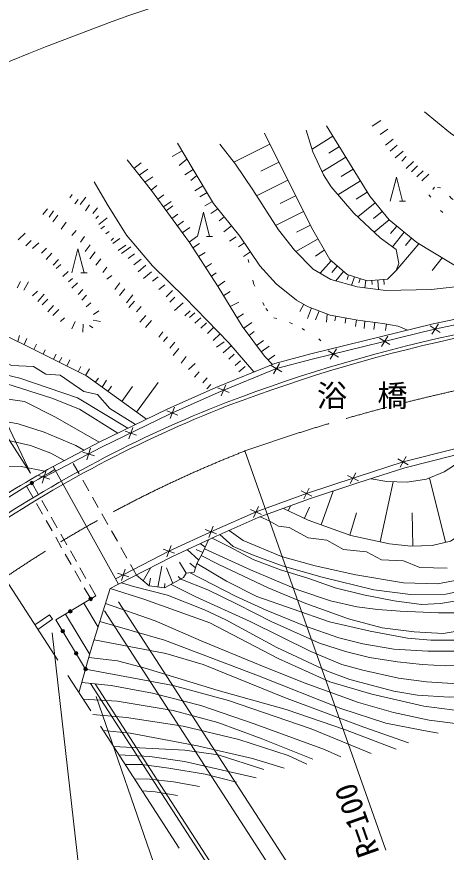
# Model space of a CAD drawing. Units: millimetres at full size, sheet at 1:1000; details may follow other scales. Extents: x 40000 to 680000, y 20000 to 380000.
# Drawn here: x 80350 to 115880, y 242911 to 312004 of the extents above; entities that cross this region are included whole.
import ezdxf
from ezdxf.enums import TextEntityAlignment as Align

# ---------------------------------------------------------------- set-up
doc = ezdxf.new("R2010")
doc.units = ezdxf.units.MM
doc.header["$LTSCALE"] = 1000
doc.linetypes.add('CHAIN', pattern=[18.5, 12, -1.5, 3.5, -1.5])
doc.linetypes.add('DOTTED', pattern=[1.75, 0.25, -1.5])
for name, color, linetype, lineweight in [('M-BGD', 7, 'Continuous', 13), ('M-BMK', 2, 'CHAIN', 13), ('M-STR-HTXT', 7, 'Continuous', 13), ('M-STR-STR1', 7, 'Continuous', 13)]:
    doc.layers.add(name, color=color, linetype=linetype, lineweight=lineweight)
doc.layers.add('M-BMK-HTXT', color=7, linetype='Continuous')
doc.styles.add('ＭＳ ゴシック', font='')
doc.styles.get('ＭＳ ゴシック').set_extended_font_data('MS Gothic')

msp = doc.modelspace()

# ---------------------------------------------------------------- hatches: boundary and pattern name
at = {"layer": 'M-BGD'}
for points in [[(81471, 273372, -1), (81729, 273525, -1)], [(86317, 263857, -1), (86617, 263857, -0.41421), (86467, 263707, -0.41421)], [(84623, 262834, -1), (84923, 262834, -0.41421), (84773, 262684, -0.41421)], [(84008, 261195, -1), (84308, 261195, -0.41421), (84158, 261045, -0.41421)], [(85117, 259359, -1), (85417, 259359, -0.41421), (85267, 259209, -0.41421)], [(85898, 258066, -1), (86198, 258066, -0.41421), (86048, 257916, -0.41421)]]:
    msp.add_hatch(color=256, dxfattribs=at).paths.add_polyline_path(points)

# ---------------------------------------------------------------- linework, layer by layer
for p, q in [((110472, 303409), (109750, 302949)), ((111053, 302718), (110409, 302253)), ((106506, 302124), (104776, 301064)), ((101280, 301469), (98301, 299976)), ((107036, 301259), (106171, 300729)), ((111488, 301871), (110844, 301379)), ((111823, 301369), (111226, 300893)), ((93215, 300433), (94022, 300916)), ((112315, 300881), (111663, 300342)), ((90647, 299935), (90041, 299449)), ((93794, 299708), (94433, 300229)), ((102027, 299979), (100537, 299233)), ((107566, 300393), (105594, 299185)), ((112571, 300440), (112190, 300052)), ((113164, 300019), (112551, 299441)), ((91185, 299408), (90490, 298889)), ((94242, 298925), (94944, 299376)), ((108171, 299407), (107184, 298803)), ((113512, 299677), (112992, 299171)), ((113980, 299250), (113447, 298770)), ((91602, 298767), (90950, 298314)), ((94741, 298455), (95237, 298886)), ((102773, 298490), (100191, 297196)), ((114447, 298987), (113848, 298441)), ((91942, 298049), (91467, 297669)), ((95072, 297608), (95757, 298019)), ((108775, 298421), (106914, 297281)), ((84730, 297016), (84949, 297302)), ((92507, 297264), (92022, 296911)), ((95497, 297104), (96092, 297460)), ((103420, 297199), (102129, 296552)), ((109344, 297490), (108414, 296921)), ((85149, 296530), (85435, 296877)), ((85593, 296463), (86073, 297089)), ((86031, 295941), (86377, 296445)), ((93122, 296737), (92486, 296274)), ((95917, 296360), (96531, 296727)), ((109993, 296617), (108575, 295447)), ((111999, 296739), (112499, 296739)), ((82507, 295649), (82892, 296110)), ((83036, 295415), (83391, 295959)), ((86633, 295728), (87040, 296208)), ((93264, 296353), (92717, 295955)), ((96399, 295730), (96988, 296114)), ((104066, 295908), (101762, 294753)), ((110578, 295908), (109869, 295323)), ((83338, 295052), (83754, 295581)), ((86906, 295309), (87101, 295546)), ((87144, 294815), (87819, 295380)), ((93664, 295685), (93174, 295328)), ((94142, 295091), (93622, 294713)), ((97092, 295133), (97508, 295466)), ((111163, 295198), (109926, 294178)), ((84026, 294425), (84442, 295007)), ((87321, 294463), (87600, 294682)), ((94663, 294581), (94045, 294131)), ((97467, 294203), (98108, 294718)), ((104644, 294755), (103491, 294178)), ((111782, 294688), (111272, 294069)), ((80478, 293561), (81046, 294093)), ((84903, 293919), (85281, 294334)), ((85613, 293348), (85955, 293828)), ((87710, 294044), (87983, 294256)), ((88166, 293507), (88349, 293690)), ((88294, 293264), (88871, 293671)), ((95256, 293839), (94603, 293364)), ((96055, 293835), (96555, 293835)), ((97955, 293436), (98500, 293810)), ((112401, 294179), (111420, 292988)), ((112996, 293688), (112506, 293093)), ((81113, 293064), (81548, 293494)), ((81646, 292828), (82168, 293310)), ((86003, 292591), (86423, 293146)), ((88744, 292680), (89371, 293111)), ((89024, 292430), (89796, 292989)), ((95465, 293242), (94920, 292885)), ((98699, 292976), (99177, 293303)), ((105270, 293629), (103438, 292591)), ((113609, 293223), (111732, 291013)), ((82394, 292460), (82824, 292879)), ((82780, 291921), (83246, 292443)), ((86392, 291997), (86843, 292570)), ((89571, 292011), (90088, 292406)), ((95926, 292517), (95391, 292167)), ((99108, 292180), (99677, 292569)), ((105789, 292713), (105069, 292197)), ((83374, 291465), (83799, 291921)), ((86891, 291473), (87302, 291977)), ((90034, 291500), (90648, 291955)), ((96463, 291602), (95972, 291280)), ((106347, 291830), (105461, 290789)), ((115537, 292065), (114707, 291008)), ((83620, 291178), (84004, 291521)), ((84154, 290516), (84600, 290931)), ((87480, 290856), (87812, 291295)), ((90405, 290904), (91031, 291469)), ((90844, 290368), (91506, 290915)), ((106868, 291387), (106425, 290866)), ((107388, 290944), (106733, 290173)), ((84646, 290081), (84963, 290368)), ((85666, 290823), (86166, 290823)), ((87794, 290293), (88219, 290616)), ((91573, 290125), (92053, 290508)), ((96853, 290816), (96449, 290551)), ((107794, 290653), (107673, 290280)), ((108276, 290496), (108046, 289791)), ((108751, 290341), (108636, 289989)), ((110218, 290226), (110283, 289431)), ((110717, 290267), (110749, 289869)), ((80673, 290104), (80396, 289572)), ((81313, 290068), (80939, 289392)), ((84908, 289562), (85364, 290008)), ((88457, 289443), (88892, 290008)), ((88846, 288942), (89285, 289498)), ((92103, 289449), (92608, 289844)), ((97577, 290126), (96983, 289736)), ((109227, 290187), (109141, 289576)), ((109720, 290186), (109745, 289873)), ((82067, 289304), (81663, 288920)), ((82631, 289058), (82088, 288459)), ((85420, 289030), (85815, 289439)), ((85733, 288579), (86132, 288979)), ((89431, 288348), (89959, 289002)), ((92699, 288829), (93222, 289352)), ((98016, 289285), (97467, 288949)), ((82934, 288648), (82463, 288177)), ((86087, 288024), (86492, 288352)), ((89622, 287960), (90090, 288493)), ((93016, 288409), (93435, 288804)), ((93387, 287704), (94104, 288348)), ((98724, 288407), (98014, 288053)), ((103765, 287627), (104094, 288222)), ((83396, 288114), (82930, 287602)), ((83842, 287797), (83324, 287295)), ((86702, 287368), (87138, 287681)), ((90263, 287600), (90651, 288034)), ((94263, 287277), (94707, 287690)), ((94640, 287125), (95084, 287508)), ((99114, 287431), (98590, 287111)), ((104400, 287056), (104735, 287924)), ((105063, 286929), (105354, 287684)), ((84313, 287116), (83980, 286793)), ((85181, 286788), (84919, 286199)), ((86682, 286916), (87286, 286788)), ((90529, 286735), (91025, 287310)), ((91012, 286318), (91488, 286874)), ((95091, 286668), (95589, 287100)), ((105981, 286743), (106032, 287423)), ((106673, 286847), (106747, 287244)), ((107504, 286659), (107584, 287089)), ((108365, 286387), (108464, 286926)), ((109079, 286229), (109155, 286834)), ((85847, 286573), (85811, 285917)), ((86364, 286465), (86646, 286281)), ((95589, 286249), (96052, 286693)), ((96125, 285815), (96652, 286329)), ((99783, 286706), (99147, 286238)), ((109895, 286150), (109968, 286732)), ((110842, 286070), (110933, 286596)), ((115387, 285905), (114550, 286451)), ((114695, 285759), (115242, 286597)), ((80590, 285633), (80448, 285135)), ((81188, 285385), (80959, 284896)), ((92110, 285519), (92442, 285953)), ((92485, 285135), (92812, 285537)), ((96608, 285243), (97173, 285795)), ((100003, 285970), (99576, 285656)), ((111202, 284895), (110347, 285414)), ((110516, 284727), (111034, 285582)), ((81977, 284916), (81763, 284490)), ((93008, 284584), (93429, 285097)), ((96885, 284673), (97505, 285123)), ((97417, 284223), (98106, 284808)), ((100760, 285240), (100190, 284821)), ((101226, 284769), (100579, 284293)), ((82706, 284454), (82530, 284104)), ((83600, 284102), (83384, 283674)), ((93280, 284003), (93757, 284577)), ((97900, 283684), (98340, 284109)), ((101704, 284012), (101146, 283620)), ((106961, 283857), (106106, 284376)), ((106275, 283689), (106793, 284544)), ((84078, 283831), (83874, 283427)), ((84753, 283623), (84496, 283114)), ((93939, 283353), (94378, 283900)), ((94571, 282838), (95118, 283342)), ((98417, 283163), (98871, 283550)), ((101589, 282469), (102090, 283335)), ((85653, 283077), (85433, 282641)), ((86362, 282890), (86036, 282338)), ((95062, 282202), (95450, 282632)), ((98723, 282641), (99244, 283081)), ((102272, 282652), (101407, 283153)), ((87113, 282128), (86852, 281767)), ((87770, 281957), (87406, 281368)), ((95739, 281740), (96109, 282151)), ((88192, 281456), (87882, 281025)), ((89042, 280189), (89926, 281417)), ((90270, 279305), (92038, 281760)), ((96072, 281234), (96418, 281580)), ((97908, 280920), (96986, 281308)), ((97253, 280653), (97641, 281575)), ((93687, 279064), (92753, 279422)), ((93042, 278776), (93399, 279710)), ((89618, 277105), (89944, 278050)), ((90253, 277414), (89308, 277740)), ((86770, 275691), (85816, 275991)), ((86144, 275364), (86443, 276318)), ((112738, 274941), (111880, 275455)), ((112052, 274769), (112566, 275627)), ((82467, 273444), (82767, 274398)), ((83094, 273771), (82140, 274071)), ((108610, 273625), (107719, 274077)), ((107938, 273405), (108391, 274297)), ((115821, 268550), (114483, 273864)), ((81697, 272264), (81172, 273191)), ((82126, 272522), (81600, 273448)), ((104092, 272138), (104542, 273030)), ((110403, 268575), (111487, 273557)), ((104764, 272359), (103871, 272809)), ((105518, 269994), (106523, 272774)), ((82487, 270873), (81993, 271742)), ((82915, 271131), (82422, 272000)), ((102803, 271157), (102992, 271556)), ((100597, 270847), (99690, 271269)), ((99933, 270604), (100354, 271511)), ((104140, 270526), (104571, 271439)), ((107915, 269127), (108452, 270973)), ((113116, 268232), (113050, 270972)), ((83276, 269481), (82783, 270351)), ((83705, 269739), (83211, 270609)), ((96885, 269244), (95946, 269589)), ((96243, 268947), (96588, 269886)), ((84066, 268089), (83573, 268959)), ((84494, 268347), (84001, 269217)), ((92771, 267340), (93116, 268279)), ((95532, 268446), (95937, 268148)), ((84855, 266698), (84362, 267567)), ((85284, 266956), (84790, 267825)), ((93413, 267637), (92474, 267982)), ((94439, 267940), (95409, 267065)), ((95194, 267956), (95744, 267712)), ((93821, 266888), (94369, 265984)), ((94658, 266822), (95137, 266431)), ((85645, 265306), (85152, 266176)), ((86073, 265564), (85580, 266434)), ((89010, 265372), (89312, 266325)), ((90810, 265356), (91448, 266460)), ((92351, 266558), (92027, 264842)), ((92747, 266420), (93262, 265142)), ((89637, 265697), (88684, 266000)), ((91415, 265583), (91299, 264932)), ((93703, 265728), (93911, 265496)), ((86467, 263857), (85941, 264784)), ((86895, 264116), (86369, 265042)), ((92602, 265142), (92587, 264773)), ((87089, 261539), (85896, 263513)), ((86384, 259275), (84378, 262595)), ((81861, 261716), (83061, 262546)), ((82105, 261338), (83317, 262175)), ((83317, 262175), (83061, 262546))]:
    msp.add_line(p, q, dxfattribs=at)
for points in [[(97142, 301459), (98435, 299805), (99872, 297692), (102001, 294382), (103324, 292708), (104872, 291124), (106342, 290287), (108512, 289655), (110879, 289356), (114618, 289450), (118618, 289902), (125507, 291375), (128730, 293743), (130929, 295390), (133750, 296834), (143487, 300895), (145541, 301517), (148770, 303404), (153841, 307025), (156264, 308164), (158622, 309112), (160381, 310228)], [(114068, 304131), (116219, 302388), (118318, 300960), (121012, 299882), (123424, 299361), (126158, 299457), (130577, 300349), (134939, 301338), (138854, 302391), (142789, 303806), (146238, 305346)], [(100833, 302363), (104732, 294578), (106236, 291925), (107691, 290686), (109327, 290154), (111017, 290291), (111732, 291013), (111968, 291584), (111740, 292754), (110404, 293729), (108235, 295767), (106346, 297932), (105714, 298921), (104844, 300839), (104303, 302635)], [(105984, 302977), (109550, 297154), (111164, 295197), (113434, 293328), (119002, 289984)], [(93648, 301540), (94944, 299376), (96635, 296553), (98799, 293857), (100462, 291418), (101800, 289918), (103495, 288552), (104396, 288055), (106263, 287333), (108551, 286910), (110623, 286649), (111906, 286427), (112682, 286093)], [(89474, 300157), (91505, 297621), (94632, 293325), (97020, 289679), (99009, 286427), (100845, 283930), (101498, 283258)], [(111249, 296739), (111749, 298739), (112249, 296739)], [(86761, 298348), (87819, 296497), (89440, 293943), (91585, 291416), (94257, 288783), (97907, 285042), (99954, 282630)], [(95305, 293835), (95805, 295835), (96305, 293835)], [(84916, 290823), (85416, 292823), (85916, 290823)], [(160258, 290919), (147949, 290314), (139312, 289751), (130689, 288793), (122771, 287820), (114893, 286162), (104787, 283689), (101840, 282902), (97007, 280935), (92984, 279138), (87374, 276405), (82617, 273921)], [(67511, 285937), (68980, 286381), (70788, 286674), (73389, 286780), (76676, 286483), (78445, 286074), (80946, 284902), (86114, 282299), (91081, 278721)], [(67990, 284592), (69106, 284557), (70064, 284865), (71269, 284605), (73008, 284622), (73812, 284339), (75636, 284280), (77206, 283835), (78667, 283829), (79913, 283171), (81748, 283086), (82746, 282458), (83953, 282361), (85898, 281013), (87038, 280757), (88062, 279606), (90183, 278283)], [(68142, 282926), (70150, 283468), (72029, 283718), (74920, 283453), (80606, 282122), (85388, 280502), (89542, 277971)], [(68766, 281962), (72462, 282025), (77502, 281953), (79521, 281637), (83256, 280453), (85554, 279542), (88720, 277571)], [(88528, 265521), (92943, 267810), (96642, 269522), (100144, 271058), (104317, 272584), (108417, 273934), (112309, 275198), (116366, 276217), (120264, 277171), (124505, 277968), (127923, 278473), (132853, 279146), (137347, 279785), (141118, 280213), (145686, 280586), (150435, 280921), (160627, 281456)], [(69492, 280839), (76883, 280763), (80986, 280177), (83561, 278885), (87167, 276815)], [(87704, 263488), (91795, 262039), (95790, 260321), (100342, 258449), (104132, 256927), (108612, 255293), (111502, 254470), (114452, 253828), (116853, 253534), (119032, 253482), (121272, 253805), (124132, 254699), (126087, 255600), (129484, 257550), (133953, 260610), (139278, 264608), (143335, 267979), (147252, 271386), (152381, 276387), (154211, 278742), (155557, 280679)], [(88090, 264712), (90865, 263836), (96319, 261876), (101983, 258934), (106253, 257008), (109731, 255992), (114022, 254997), (117859, 254503), (120487, 254731), (123886, 255789), (126723, 257166), (130905, 259731), (141342, 268110), (146509, 272152), (151114, 277135), (153634, 280578)], [(89017, 265200), (90002, 264887), (92835, 264186), (95889, 262964), (97657, 262130), (101875, 259834), (106046, 257882), (107897, 257202), (111535, 256246), (113485, 255910), (116118, 255741), (119796, 255840), (123425, 256690), (126106, 257979), (130001, 260639), (133035, 262817), (139835, 268014), (145441, 272672), (147561, 274919), (149123, 276936), (150443, 278980), (151151, 280448)], [(93127, 265068), (95165, 264038), (99669, 261997), (104670, 259510), (107245, 258446), (108972, 257974), (111930, 257311), (114236, 257016), (116421, 256879), (118602, 257020), (120825, 257332), (123320, 258097), (125499, 259156), (127531, 260431), (130701, 262767), (135334, 266292), (138443, 268513), (141467, 270894), (143750, 272926), (145993, 275355), (147903, 277807), (149103, 279606), (149398, 280336)], [(93911, 265496), (96146, 264616), (98576, 263415), (101404, 261983), (105399, 260213), (107545, 259526), (109541, 259027), (111845, 258657), (113886, 258430), (115820, 258319), (118230, 258377), (120722, 258695), (122730, 259142), (125896, 260536), (127646, 261760), (133670, 266511), (139392, 270398), (140739, 271488), (142955, 273476), (144785, 275216), (146878, 277887), (148357, 280263)], [(94693, 266031), (98439, 264095), (100981, 262920), (104162, 261634), (107005, 260632), (108970, 260146), (111542, 259715), (114355, 259538), (116529, 259546), (118825, 259847), (121138, 260418), (123541, 261328), (125274, 262325), (127755, 263875), (132977, 267521), (135969, 269327), (141117, 273071), (142983, 274828), (145214, 277582), (146844, 279761), (147047, 280170)], [(95256, 266785), (97696, 265332), (100219, 264058), (106217, 261977), (109576, 261187), (112661, 260629), (114602, 260452), (116878, 260465), (119334, 260919), (122517, 262076), (125789, 263838), (132345, 267862), (136770, 271156), (140269, 274198), (142611, 276911), (145096, 280026)], [(95617, 267447), (97080, 266699), (101144, 264765), (104254, 263479), (107800, 262211), (110585, 261481), (113225, 261147), (115631, 261008), (118735, 261526), (121223, 262478), (123679, 263812), (128871, 267305), (131426, 268827), (133415, 269863), (135815, 271354), (137407, 272520), (139926, 274855), (143167, 278645), (144010, 279937)], [(95869, 267993), (99693, 266257), (103599, 264616), (106300, 263693), (108479, 263212), (110220, 262989), (112072, 262851), (115226, 262715), (117197, 262722), (119574, 263125), (121984, 264081), (123857, 265132), (126123, 266678), (131266, 270474), (133281, 271833), (136106, 273891), (139162, 276353), (140884, 278154), (142052, 279778)], [(96511, 268899), (97937, 268166), (99912, 267132), (102166, 266259), (104424, 265570), (106690, 264791), (109036, 264208), (111573, 263698), (113824, 263410), (115389, 263479), (117697, 263868), (120078, 264721), (122348, 266019), (125033, 267880), (131458, 272322), (135907, 274798), (137630, 276297), (139357, 277961), (140555, 279636)], [(97145, 269185), (98244, 268196), (99841, 267510), (102306, 266589), (105619, 265648), (109878, 264609), (112920, 264216), (115841, 264256), (117978, 264687), (120082, 265520), (122013, 266931), (123846, 268440), (125917, 269805), (130063, 271995), (131948, 273169), (134147, 274771), (136657, 276789), (138493, 278438), (139432, 279509)], [(70836, 278762), (71895, 278945), (75112, 279070), (78335, 278721), (80462, 278338), (82631, 277652), (85244, 276558), (85904, 276155)], [(97917, 269524), (99088, 268699), (102250, 267367), (105024, 266592), (108390, 265858), (112342, 265187), (115154, 265118), (116926, 265438), (119037, 266330), (120801, 267573), (124372, 270589), (127107, 272576), (131693, 275432), (132727, 276704), (133219, 277756), (133378, 278705)], [(102409, 271343), (104446, 270382), (107986, 269101), (111174, 268407), (112960, 268229), (114714, 268271), (116219, 268650), (118583, 270162), (124723, 275197), (125784, 275772), (128264, 276912), (129164, 277436), (130092, 278254)], [(72240, 276591), (73430, 276817), (75446, 276984), (76943, 277100), (79428, 277003), (81497, 276553), (83181, 275925), (84266, 275299)], [(109662, 273802), (110954, 273577), (112640, 273513), (114249, 273768), (115702, 274365), (116553, 274929), (117510, 275972)], [(73600, 274488), (75481, 274680), (79044, 274793), (80707, 274815), (82673, 274428)], [(100476, 270636), (101220, 270332), (101997, 269868), (102888, 269774), (104442, 268902), (105990, 268731), (107383, 267945), (109287, 267746), (110524, 267082), (112353, 267015), (113698, 266466), (115944, 266400)], [(90251, 265839), (91299, 264932), (92587, 264773), (94152, 265628), (94369, 265984), (95017, 266078), (95256, 266785), (95667, 267538), (96208, 268759)], [(85499, 256091), (86461, 259550), (88090, 264712), (88768, 265088)], [(86048, 258066), (83597, 262123), (86895, 264116)], [(87233, 261997), (92584, 260463), (100347, 257498), (107158, 254798), (110866, 253581), (113849, 253002), (115196, 252769)], [(86758, 260492), (92671, 259355), (95771, 258428), (102498, 255700), (109048, 253263), (112753, 251952)], [(86312, 259014), (88686, 258747), (90969, 258131), (97016, 256296), (102635, 254723), (107534, 253031), (111721, 251437)], [(86048, 258066), (93297, 256705), (97879, 255450), (104707, 253107), (109668, 251085)], [(85738, 256951), (88164, 256707), (91573, 256075), (95566, 255057), (99993, 253522), (105809, 251399), (107167, 250803)], [(85837, 255569), (88647, 255400), (93299, 254628), (96972, 253657), (100577, 252328), (104855, 250618)], [(86650, 254311), (89443, 254066), (94105, 253340), (98714, 252225), (102809, 250923), (104339, 250199)], [(87508, 252985), (89737, 252768), (95311, 251725), (99845, 250670), (102463, 249871)], [(88361, 251666), (94243, 251366), (96999, 250977), (100800, 249749)], [(88812, 250970), (91360, 250831), (94223, 250422), (100146, 249068)], [(89336, 250159), (90687, 250161), (92935, 249868), (95946, 249375), (98524, 248705)], [(90092, 248989), (91357, 248961), (93331, 248736), (95475, 248358)], [(90743, 247984), (91804, 247910), (93660, 247603)]]:
    msp.add_lwpolyline(points, dxfattribs=at)
at = {"layer": 'M-BGD', "linetype": 'DOTTED'}
for points in [[(117872, 295890), (116322, 296983), (115408, 297841), (114910, 297910), (114448, 297270), (115401, 295974), (117410, 294198), (118355, 293345), (119425, 292230), (119695, 291641), (119814, 291117), (119582, 290108)], [(99483, 291929), (99939, 289934), (100944, 287879), (101611, 287114), (102923, 286722), (103948, 286225), (105332, 285377), (106118, 284487)]]:
    msp.add_lwpolyline(points, dxfattribs=at)
at = {"layer": 'M-BGD'}
for centre in [(81600, 273448), (86467, 263857), (84773, 262834), (84158, 261195), (85267, 259359), (86048, 258066)]:
    msp.add_circle(centre, 150, dxfattribs=at)
for centre, radius, start, end in [((144515, 156909), 131800, 92.66658, 110.82396), ((144515, 156909), 131500, 92.66432, 110.82334), ((135662, 182969), 104300, 111.36739, 124.21749), ((135662, 182969), 104000, 111.36818, 124.2213), ((135662, 182969), 105700, 119.65738, 124.19996), ((135662, 182969), 105400, 119.6591, 124.20367)]:
    msp.add_arc(centre, radius, start, end, dxfattribs=at)
at = {"layer": 'M-BMK'}
msp.add_line((103846, 227725), (58235, 298244), dxfattribs=at)
for centre, radius, start, end in [((149191, 134661), 150000, 92.53954, 109.45715), ((135662, 182969), 100000, 111.36818, 124.2744)]:
    msp.add_arc(centre, radius, start, end, dxfattribs=at)
at = {"layer": 'M-STR-HTXT'}
for p, q in [((81492, 274249), (67394, 303968)), ((81492, 274249), (63495, 302074)), ((99226, 276095), (110884, 243094)), ((109742, 231211), (88778, 263622)), ((108584, 230462), (87620, 262873)), ((83283, 261065), (86875, 229522)), ((104998, 228216), (86459, 256878)), ((105250, 228379), (86842, 256840)), ((86922, 255806), (94341, 234350))]:
    msp.add_line(p, q, dxfattribs=at)
msp.add_arc((168401, 91045), 234666, 92.34534, 115.37891, dxfattribs=at)
at = {"layer": 'M-STR-STR1'}
for p, q in [((85521, 274193), (85028, 275063)), ((86309, 272801), (85816, 273671)), ((87097, 271409), (86605, 272279)), ((87886, 270016), (87393, 270886)), ((88674, 268624), (88181, 269494)), ((89463, 267232), (88970, 268102)), ((90251, 265839), (89758, 266710))]:
    msp.add_line(p, q, dxfattribs=at)
at = {"layer": 'M-STR-STR1', "color": 1}
msp.add_line((88776, 265075), (83358, 274825), dxfattribs=at)
for points in [[(160240, 291378), (147923, 290772), (139272, 290208), (130636, 289248), (122696, 288273), (114791, 286609), (104673, 284133), (101694, 283338), (96827, 281357), (92791, 279553), (87167, 276815), (83358, 274825)], [(88776, 265075), (93168, 267352), (96852, 269057), (100334, 270584), (104485, 272102), (108576, 273449), (112450, 274708), (116489, 275722), (120372, 276672), (124589, 277465), (127994, 277968), (132923, 278641), (137412, 279279), (141168, 279706), (145724, 280077), (150467, 280412), (160647, 280947)]]:
    msp.add_lwpolyline(points, dxfattribs=at)

# ---------------------------------------------------------------- texts
at = {"layer": 'M-BMK-HTXT', "style": 'ＭＳ ゴシック'}
msp.add_text('浴\u3000橋', height=1833, dxfattribs=at).set_placement((105183, 280669), align=Align.MIDDLE_LEFT)
at = {"layer": 'M-STR-HTXT', "style": 'ＭＳ ゴシック'}
msp.add_text('R=100', height=1833, rotation=109.457, dxfattribs=at).set_placement((110884, 243094), align=Align.BOTTOM_LEFT)

doc.saveas('drawing.dxf')
